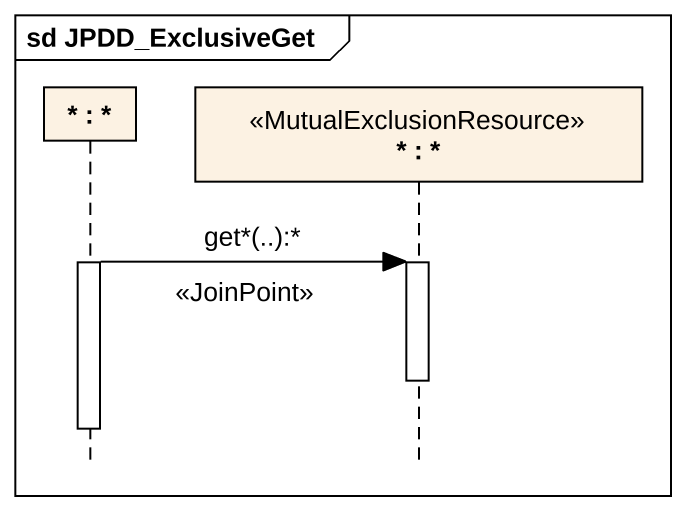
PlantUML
@startuml
mainframe sd JPDD_ExclusiveGet
hide footbox
participant "* : *" as object1
participant "* : *" as object2 <<MutualExclusionResource>>

activate object1
object1 -> object2 : get*(..):*\n<<JoinPoint>>
activate object2
deactivate object2
deactivate object1
@enduml
